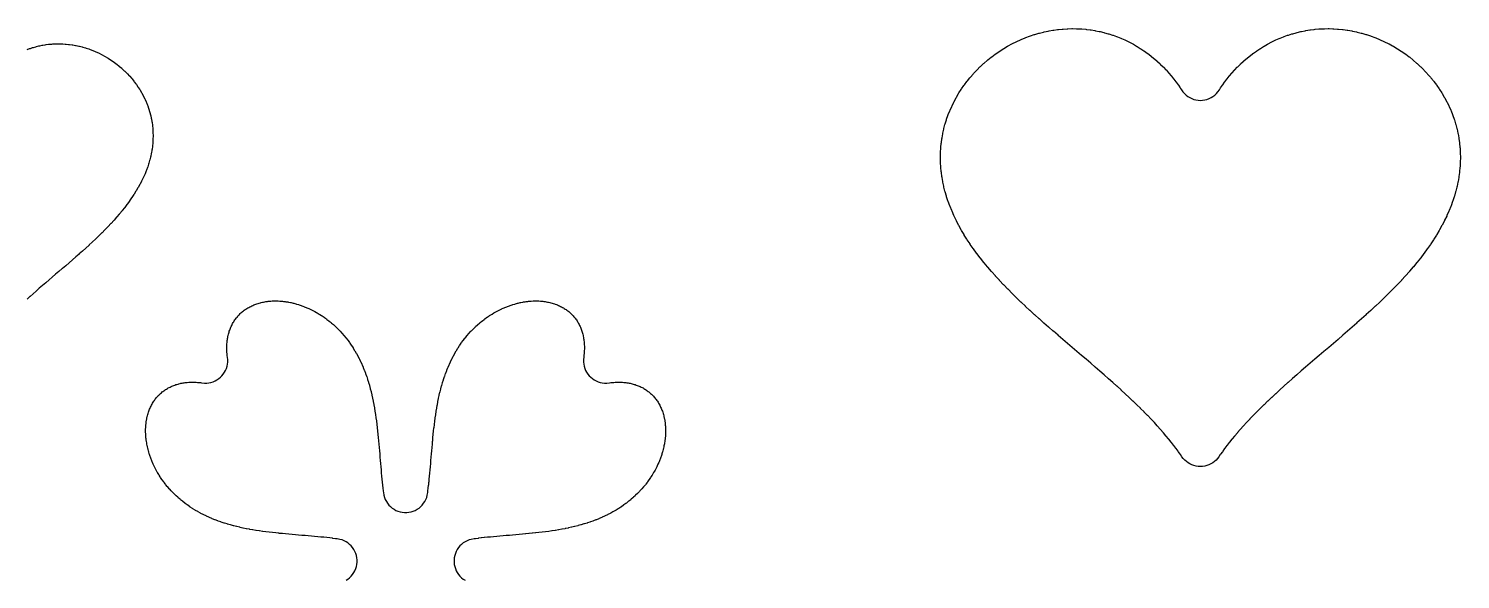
# Model space of a CAD drawing. Header units: metres. Extents: x 10 to 1210, y 10 to 2773.
# Drawn here: x 807.5 to 1193, y 2606.1 to 2754.3 of the extents above; entities that cross this region are included whole.
import ezdxf

# ---------------------------------------------------------------- set-up
doc = ezdxf.new("R2010")
doc.units = ezdxf.units.M
doc.layers.add('DIS_KENAR_V91_Z3', color=1, linetype='Continuous')

msp = doc.modelspace()

# ---------------------------------------------------------------- linework, layer by layer
at = {"layer": 'DIS_KENAR_V91_Z3'}
msp.add_lwpolyline([(1063.76, 2692.52), (1063.68, 2692.62), (1062.82, 2693.75), (1062.75, 2693.85), (1061.92, 2694.98), (1061.84, 2695.09), (1061.05, 2696.22), (1060.97, 2696.34), (1060.22, 2697.47), (1060.14, 2697.6), (1059.43, 2698.73), (1059.35, 2698.86), (1058.69, 2699.99), (1058.6, 2700.14), (1057.98, 2701.27), (1057.9, 2701.42), (1057.31, 2702.54), (1057.23, 2702.7), (1056.69, 2703.83), (1056.62, 2703.99), (1056.12, 2705.12), (1056.04, 2705.29), (1055.59, 2706.41), (1055.52, 2706.59), (1055.11, 2707.71), (1055.04, 2707.9), (1054.68, 2709.01), (1054.61, 2709.21), (1054.29, 2710.32), (1054.23, 2710.52), (1053.95, 2711.63), (1053.9, 2711.84), (1053.67, 2712.94), (1053.63, 2713.16), (1053.43, 2714.25), (1053.4, 2714.47), (1053.25, 2715.56), (1053.22, 2715.79), (1053.12, 2716.87), (1053.1, 2717.1), (1053.03, 2718.18), (1053.02, 2718.42), (1053, 2719.49), (1053, 2719.72), (1053.02, 2720.79), (1053.03, 2721.03), (1053.1, 2722.09), (1053.12, 2722.33), (1053.22, 2723.38), (1053.25, 2723.62), (1053.4, 2724.66), (1053.44, 2724.9), (1053.62, 2725.94), (1053.67, 2726.17), (1053.9, 2727.2), (1053.96, 2727.43), (1054.23, 2728.46), (1054.3, 2728.68), (1054.61, 2729.7), (1054.68, 2729.92), (1055.04, 2730.92), (1055.12, 2731.14), (1055.51, 2732.13), (1055.6, 2732.35), (1056.03, 2733.32), (1056.13, 2733.53), (1056.6, 2734.5), (1056.71, 2734.7), (1057.22, 2735.65), (1057.33, 2735.85), (1057.88, 2736.78), (1058, 2736.97), (1058.58, 2737.89), (1058.71, 2738.08), (1059.33, 2738.97), (1059.46, 2739.15), (1060.12, 2740.03), (1060.25, 2740.2), (1060.94, 2741.06), (1061.08, 2741.23), (1061.81, 2742.06), (1061.95, 2742.22), (1062.71, 2743.03), (1062.86, 2743.18), (1063.65, 2743.96), (1063.8, 2744.11), (1064.62, 2744.87), (1064.78, 2745.01), (1065.62, 2745.73), (1065.78, 2745.87), (1066.65, 2746.57), (1066.82, 2746.7), (1067.71, 2747.36), (1067.89, 2747.48), (1068.8, 2748.12), (1068.98, 2748.23), (1069.92, 2748.83), (1070.1, 2748.94), (1071.05, 2749.51), (1071.24, 2749.61), (1072.21, 2750.14), (1072.4, 2750.24), (1073.39, 2750.73), (1073.58, 2750.82), (1074.58, 2751.28), (1074.78, 2751.36), (1075.8, 2751.78), (1076, 2751.86), (1077.02, 2752.24), (1077.22, 2752.31), (1078.26, 2752.65), (1078.46, 2752.72), (1079.5, 2753.02), (1079.72, 2753.08), (1080.76, 2753.34), (1080.97, 2753.39), (1082.02, 2753.61), (1082.24, 2753.65), (1083.29, 2753.84), (1083.5, 2753.87), (1084.56, 2754.01), (1084.78, 2754.04), (1085.82, 2754.15), (1086.05, 2754.16), (1087.09, 2754.23), (1087.31, 2754.24), (1088.36, 2754.27), (1088.58, 2754.27), (1089.61, 2754.26), (1089.84, 2754.25), (1090.87, 2754.2), (1091.09, 2754.18), (1092.11, 2754.1), (1092.33, 2754.07), (1093.35, 2753.95), (1093.57, 2753.92), (1094.57, 2753.75), (1094.79, 2753.71), (1095.78, 2753.52), (1095.99, 2753.47), (1096.97, 2753.24), (1097.18, 2753.18), (1098.15, 2752.91), (1098.36, 2752.85), (1099.3, 2752.55), (1099.51, 2752.48), (1100.44, 2752.15), (1100.65, 2752.07), (1101.56, 2751.7), (1101.76, 2751.62), (1102.66, 2751.23), (1102.85, 2751.14), (1103.73, 2750.71), (1103.92, 2750.62), (1104.78, 2750.16), (1104.96, 2750.06), (1105.8, 2749.58), (1105.98, 2749.48), (1106.8, 2748.97), (1106.97, 2748.86), (1107.77, 2748.33), (1107.93, 2748.21), (1108.71, 2747.66), (1108.86, 2747.54), (1109.62, 2746.97), (1109.77, 2746.85), (1110.5, 2746.25), (1110.64, 2746.13), (1111.35, 2745.51), (1111.48, 2745.39), (1112.16, 2744.76), (1112.3, 2744.63), (1112.95, 2743.99), (1113.08, 2743.86), (1113.71, 2743.2), (1113.83, 2743.08), (1114.43, 2742.41), (1114.54, 2742.28), (1115.12, 2741.6), (1115.23, 2741.47), (1115.78, 2740.79), (1115.88, 2740.66), (1116.4, 2739.97), (1116.5, 2739.84), (1116.99, 2739.15), (1117.08, 2739.02), (1117.55, 2738.33), (1117.64, 2738.2), (1117.87, 2737.84), (1118.31, 2737.23), (1118.7, 2736.78), (1119.14, 2736.37), (1119.62, 2736.01), (1120.13, 2735.7), (1120.67, 2735.44), (1121.23, 2735.23), (1121.81, 2735.09), (1122.4, 2735), (1123, 2734.97), (1123.6, 2735), (1124.19, 2735.09), (1124.77, 2735.23), (1125.33, 2735.44), (1125.87, 2735.7), (1126.38, 2736.01), (1126.86, 2736.37), (1127.3, 2736.78), (1127.69, 2737.23), (1128.13, 2737.84), (1128.36, 2738.2), (1128.45, 2738.33), (1128.92, 2739.02), (1129.01, 2739.15), (1129.5, 2739.84), (1129.6, 2739.97), (1130.12, 2740.66), (1130.22, 2740.79), (1130.77, 2741.47), (1130.88, 2741.6), (1131.46, 2742.28), (1131.57, 2742.41), (1132.17, 2743.08), (1132.29, 2743.2), (1132.92, 2743.86), (1133.05, 2743.99), (1133.7, 2744.63), (1133.84, 2744.76), (1134.52, 2745.39), (1134.65, 2745.51), (1135.36, 2746.13), (1135.5, 2746.25), (1136.23, 2746.85), (1136.38, 2746.97), (1137.14, 2747.54), (1137.29, 2747.66), (1138.07, 2748.21), (1138.23, 2748.33), (1139.03, 2748.86), (1139.2, 2748.97), (1140.02, 2749.48), (1140.2, 2749.58), (1141.04, 2750.06), (1141.22, 2750.16), (1142.08, 2750.62), (1142.27, 2750.71), (1143.15, 2751.14), (1143.34, 2751.23), (1144.24, 2751.62), (1144.44, 2751.7), (1145.35, 2752.07), (1145.56, 2752.15), (1146.49, 2752.48), (1146.7, 2752.55), (1147.64, 2752.85), (1147.85, 2752.91), (1148.82, 2753.18), (1149.03, 2753.24), (1150.01, 2753.47), (1150.22, 2753.52), (1151.21, 2753.71), (1151.43, 2753.75), (1152.43, 2753.92), (1152.65, 2753.95), (1153.67, 2754.07), (1153.89, 2754.1), (1154.91, 2754.18), (1155.13, 2754.2), (1156.16, 2754.25), (1156.39, 2754.26), (1157.42, 2754.27), (1157.64, 2754.27), (1158.69, 2754.24), (1158.91, 2754.23), (1159.95, 2754.16), (1160.18, 2754.15), (1161.23, 2754.04), (1161.44, 2754.01), (1162.5, 2753.87), (1162.71, 2753.84), (1163.76, 2753.65), (1163.98, 2753.61), (1165.03, 2753.39), (1165.24, 2753.34), (1166.28, 2753.08), (1166.5, 2753.02), (1167.54, 2752.72), (1167.74, 2752.65), (1168.78, 2752.31), (1168.98, 2752.24), (1170, 2751.86), (1170.2, 2751.78), (1171.22, 2751.36), (1171.42, 2751.28), (1172.42, 2750.82), (1172.61, 2750.73), (1173.6, 2750.24), (1173.79, 2750.14), (1174.76, 2749.61), (1174.95, 2749.51), (1175.9, 2748.94), (1176.08, 2748.83), (1177.02, 2748.23), (1177.2, 2748.12), (1178.11, 2747.48), (1178.29, 2747.36), (1179.18, 2746.7), (1179.35, 2746.57), (1180.22, 2745.87), (1180.38, 2745.73), (1181.22, 2745.01), (1181.38, 2744.87), (1182.2, 2744.11), (1182.35, 2743.96), (1183.14, 2743.18), (1183.29, 2743.03), (1184.05, 2742.22), (1184.19, 2742.06), (1184.92, 2741.23), (1185.06, 2741.06), (1185.75, 2740.2), (1185.88, 2740.03), (1186.54, 2739.15), (1186.67, 2738.97), (1187.29, 2738.08), (1187.42, 2737.89), (1188, 2736.97), (1188.12, 2736.78), (1188.67, 2735.85), (1188.78, 2735.65), (1189.29, 2734.7), (1189.4, 2734.5), (1189.87, 2733.53), (1189.97, 2733.32), (1190.4, 2732.35), (1190.49, 2732.13), (1190.88, 2731.14), (1190.96, 2730.92), (1191.32, 2729.92), (1191.39, 2729.7), (1191.7, 2728.68), (1191.77, 2728.46), (1192.04, 2727.43), (1192.1, 2727.2), (1192.33, 2726.17), (1192.38, 2725.94), (1192.56, 2724.9), (1192.6, 2724.66), (1192.75, 2723.62), (1192.78, 2723.38), (1192.88, 2722.33), (1192.9, 2722.09), (1192.97, 2721.03), (1192.98, 2720.79), (1193, 2719.72), (1193, 2719.49), (1192.98, 2718.42), (1192.97, 2718.18), (1192.9, 2717.1), (1192.88, 2716.87), (1192.78, 2715.79), (1192.75, 2715.56), (1192.6, 2714.47), (1192.57, 2714.25), (1192.37, 2713.16), (1192.33, 2712.94), (1192.1, 2711.84), (1192.05, 2711.63), (1191.77, 2710.52), (1191.71, 2710.32), (1191.39, 2709.21), (1191.32, 2709.01), (1190.96, 2707.9), (1190.89, 2707.71), (1190.48, 2706.59), (1190.41, 2706.41), (1189.96, 2705.29), (1189.88, 2705.12), (1189.38, 2703.99), (1189.31, 2703.83), (1188.77, 2702.7), (1188.69, 2702.54), (1188.1, 2701.42), (1188.02, 2701.27), (1187.4, 2700.14), (1187.31, 2699.99), (1186.65, 2698.86), (1186.57, 2698.73), (1185.86, 2697.6), (1185.78, 2697.47), (1185.03, 2696.34), (1184.95, 2696.22), (1184.16, 2695.09), (1184.08, 2694.98), (1183.25, 2693.85), (1183.18, 2693.75), (1182.31, 2692.61), (1182.24, 2692.52), (1181.37, 2691.43), (1181.3, 2691.34), (1180.37, 2690.21), (1180.3, 2690.13), (1179.33, 2689), (1179.26, 2688.92), (1178.26, 2687.79), (1178.2, 2687.72), (1177.17, 2686.6), (1177.11, 2686.53), (1176.05, 2685.41), (1175.99, 2685.35), (1174.91, 2684.23), (1174.85, 2684.18), (1173.74, 2683.06), (1173.69, 2683.01), (1172.56, 2681.9), (1172.51, 2681.85), (1171.36, 2680.74), (1171.32, 2680.7), (1170.14, 2679.59), (1170.1, 2679.56), (1168.91, 2678.45), (1168.88, 2678.42), (1167.67, 2677.32), (1167.64, 2677.29), (1166.42, 2676.19), (1166.39, 2676.17), (1165.16, 2675.07), (1165.13, 2675.05), (1163.89, 2673.96), (1163.87, 2673.94), (1162.62, 2672.85), (1162.6, 2672.84), (1161.35, 2671.75), (1161.33, 2671.74), (1160.08, 2670.66), (1160.07, 2670.65), (1158.8, 2669.57), (1158.8, 2669.57), (1157.54, 2668.49), (1156.27, 2667.42), (1155.02, 2666.35), (1153.78, 2665.3), (1152.55, 2664.24), (1151.34, 2663.2), (1150.13, 2662.16), (1148.94, 2661.12), (1147.77, 2660.1), (1146.61, 2659.07), (1146.57, 2659.04), (1145.47, 2658.05), (1145.43, 2658.02), (1144.36, 2657.04), (1144.32, 2657), (1143.27, 2656.04), (1143.22, 2656), (1142.2, 2655.05), (1142.15, 2655), (1141.16, 2654.06), (1141.1, 2654.01), (1140.14, 2653.08), (1140.08, 2653.03), (1139.15, 2652.11), (1139.09, 2652.05), (1138.18, 2651.15), (1138.12, 2651.09), (1137.25, 2650.2), (1137.18, 2650.13), (1136.34, 2649.26), (1136.27, 2649.19), (1135.47, 2648.33), (1135.4, 2648.25), (1134.62, 2647.41), (1134.55, 2647.33), (1133.81, 2646.51), (1133.73, 2646.42), (1133.02, 2645.61), (1132.95, 2645.52), (1132.27, 2644.73), (1132.19, 2644.63), (1131.55, 2643.86), (1131.47, 2643.76), (1130.87, 2643.01), (1130.79, 2642.9), (1130.21, 2642.17), (1130.13, 2642.06), (1129.59, 2641.35), (1129.51, 2641.24), (1129, 2640.54), (1128.92, 2640.43), (1128.45, 2639.76), (1128.36, 2639.63), (1127.96, 2639.04), (1127.61, 2638.58), (1127.21, 2638.15), (1126.78, 2637.76), (1126.31, 2637.41), (1125.81, 2637.12), (1125.28, 2636.87), (1124.73, 2636.67), (1124.16, 2636.53), (1123.58, 2636.45), (1123, 2636.42), (1122.42, 2636.45), (1121.84, 2636.53), (1121.27, 2636.67), (1120.72, 2636.87), (1120.19, 2637.12), (1119.69, 2637.41), (1119.22, 2637.76), (1118.79, 2638.15), (1118.39, 2638.58), (1118.04, 2639.04), (1117.64, 2639.63), (1117.55, 2639.76), (1117.08, 2640.43), (1117, 2640.54), (1116.49, 2641.24), (1116.41, 2641.35), (1115.87, 2642.06), (1115.79, 2642.17), (1115.21, 2642.9), (1115.13, 2643.01), (1114.53, 2643.76), (1114.45, 2643.86), (1113.81, 2644.63), (1113.73, 2644.73), (1113.05, 2645.52), (1112.98, 2645.61), (1112.27, 2646.42), (1112.19, 2646.51), (1111.45, 2647.33), (1111.38, 2647.41), (1110.6, 2648.25), (1110.53, 2648.33), (1109.73, 2649.19), (1109.66, 2649.26), (1108.82, 2650.13), (1108.75, 2650.2), (1107.88, 2651.09), (1107.82, 2651.15), (1106.91, 2652.05), (1106.85, 2652.11), (1105.92, 2653.03), (1105.86, 2653.08), (1104.9, 2654.01), (1104.84, 2654.06), (1103.85, 2655), (1103.8, 2655.05), (1102.78, 2656), (1102.73, 2656.04), (1101.68, 2657), (1101.64, 2657.04), (1100.57, 2658.02), (1100.53, 2658.05), (1099.43, 2659.04), (1099.39, 2659.07), (1098.27, 2660.06), (1097.09, 2661.09), (1095.9, 2662.13), (1094.69, 2663.18), (1093.47, 2664.23), (1092.23, 2665.29), (1090.98, 2666.35), (1089.73, 2667.42), (1088.47, 2668.49), (1087.21, 2669.56), (1087.2, 2669.57), (1085.94, 2670.64), (1085.93, 2670.65), (1084.68, 2671.73), (1084.66, 2671.74), (1083.41, 2672.83), (1083.4, 2672.84), (1082.15, 2673.93), (1082.13, 2673.94), (1080.89, 2675.03), (1080.87, 2675.05), (1079.64, 2676.14), (1079.61, 2676.17), (1078.39, 2677.26), (1078.36, 2677.29), (1077.16, 2678.39), (1077.12, 2678.42), (1075.93, 2679.52), (1075.89, 2679.56), (1074.72, 2680.66), (1074.68, 2680.7), (1073.53, 2681.81), (1073.48, 2681.85), (1072.35, 2682.96), (1072.3, 2683.01), (1071.2, 2684.13), (1071.14, 2684.18), (1070.06, 2685.29), (1070, 2685.35), (1068.95, 2686.47), (1068.89, 2686.54), (1067.86, 2687.66), (1067.8, 2687.73), (1066.8, 2688.85), (1066.73, 2688.93), (1065.77, 2690.05), (1065.7, 2690.13), (1064.77, 2691.26), (1064.69, 2691.35), (1063.76, 2692.52)], close=True, dxfattribs=at)
for points in [[(807.14, 2748.69), (807.75, 2748.9), (807.96, 2748.97), (808.57, 2749.17), (808.78, 2749.23), (809.41, 2749.41), (809.62, 2749.46), (810.26, 2749.61), (810.48, 2749.66), (811.12, 2749.79), (811.34, 2749.83), (811.99, 2749.94), (812.21, 2749.97), (812.87, 2750.05), (813.1, 2750.07), (813.76, 2750.13), (813.98, 2750.14), (814.66, 2750.18), (814.88, 2750.18), (815.56, 2750.19), (815.78, 2750.19), (816.46, 2750.17), (816.68, 2750.16), (817.36, 2750.12), (817.59, 2750.1), (818.27, 2750.03), (818.49, 2750.01), (819.18, 2749.91), (819.4, 2749.88), (820.09, 2749.76), (820.3, 2749.72), (820.99, 2749.57), (821.2, 2749.52), (821.89, 2749.35), (822.1, 2749.29), (822.78, 2749.09), (822.99, 2749.03), (823.67, 2748.8), (823.87, 2748.73), (824.55, 2748.48), (824.75, 2748.4), (825.41, 2748.13), (825.61, 2748.04), (826.27, 2747.74), (826.46, 2747.65), (827.12, 2747.33), (827.3, 2747.23), (827.95, 2746.88), (828.13, 2746.77), (828.76, 2746.4), (828.94, 2746.29), (829.56, 2745.9), (829.74, 2745.78), (830.34, 2745.36), (830.51, 2745.24), (831.1, 2744.8), (831.27, 2744.67), (831.84, 2744.21), (832.01, 2744.08), (832.56, 2743.6), (832.72, 2743.45), (833.26, 2742.96), (833.42, 2742.81), (833.94, 2742.29), (834.09, 2742.14), (834.58, 2741.61), (834.73, 2741.45), (835.21, 2740.9), (835.35, 2740.73), (835.8, 2740.17), (835.94, 2740), (836.37, 2739.42), (836.5, 2739.24), (836.91, 2738.65), (837.03, 2738.47), (837.41, 2737.87), (837.53, 2737.67), (837.89, 2737.06), (838, 2736.87), (838.34, 2736.24), (838.44, 2736.04), (838.75, 2735.41), (838.85, 2735.2), (839.13, 2734.56), (839.22, 2734.35), (839.48, 2733.7), (839.56, 2733.48), (839.79, 2732.83), (839.86, 2732.61), (840.06, 2731.95), (840.13, 2731.72), (840.31, 2731.06), (840.36, 2730.83), (840.51, 2730.16), (840.56, 2729.92), (840.68, 2729.25), (840.72, 2729.01), (840.82, 2728.33), (840.85, 2728.09), (840.91, 2727.41), (840.93, 2727.17), (840.97, 2726.48), (840.98, 2726.24), (841, 2725.55), (841, 2725.31), (840.98, 2724.62), (840.97, 2724.38), (840.93, 2723.68), (840.91, 2723.45), (840.84, 2722.74), (840.82, 2722.51), (840.72, 2721.8), (840.68, 2721.57), (840.56, 2720.86), (840.52, 2720.64), (840.36, 2719.92), (840.31, 2719.7), (840.13, 2718.98), (840.07, 2718.77), (839.86, 2718.04), (839.79, 2717.84), (839.55, 2717.1), (839.48, 2716.91), (839.21, 2716.16), (839.14, 2715.98), (838.84, 2715.23), (838.76, 2715.06), (838.43, 2714.31), (838.35, 2714.14), (837.99, 2713.38), (837.91, 2713.22), (837.51, 2712.46), (837.43, 2712.31), (837.01, 2711.55), (836.93, 2711.4), (836.47, 2710.64), (836.39, 2710.5), (835.91, 2709.73), (835.83, 2709.61), (835.32, 2708.83), (835.24, 2708.71), (834.7, 2707.94), (834.62, 2707.83), (834.05, 2707.05), (833.97, 2706.95), (833.38, 2706.17), (833.3, 2706.07), (832.71, 2705.33), (832.65, 2705.25), (831.99, 2704.46), (831.92, 2704.37), (831.25, 2703.59), (831.19, 2703.51), (830.49, 2702.73), (830.43, 2702.66), (829.71, 2701.87), (829.65, 2701.81), (828.91, 2701.02), (828.85, 2700.96), (828.09, 2700.18), (828.04, 2700.13), (827.26, 2699.34), (827.21, 2699.29), (826.41, 2698.51), (826.37, 2698.47), (825.55, 2697.68), (825.51, 2697.64), (824.68, 2696.86), (824.65, 2696.83), (823.8, 2696.05), (823.77, 2696.01), (822.92, 2695.24), (822.88, 2695.21), (822.02, 2694.43), (821.99, 2694.41), (821.12, 2693.63), (821.1, 2693.61), (820.21, 2692.83), (820.19, 2692.82), (819.31, 2692.04), (819.29, 2692.03), (818.4, 2691.26), (818.38, 2691.25), (817.49, 2690.47), (817.48, 2690.47), (816.58, 2689.7), (816.57, 2689.69), (815.67, 2688.92), (814.77, 2688.16), (813.88, 2687.4), (812.99, 2686.64), (812.11, 2685.89), (811.24, 2685.14), (810.38, 2684.4), (809.54, 2683.66), (808.7, 2682.93), (807.87, 2682.2), (807.83, 2682.16), (807.06, 2681.47)], [(892.97, 2605.82), (893.47, 2606.14), (893.93, 2606.51), (894.36, 2606.93), (894.74, 2607.39), (895.08, 2607.88), (895.36, 2608.4), (895.59, 2608.95), (895.77, 2609.52), (895.89, 2610.11), (895.95, 2610.7), (895.95, 2611.3), (895.89, 2611.89), (895.77, 2612.48), (895.59, 2613.05), (895.36, 2613.6), (895.08, 2614.12), (894.74, 2614.61), (894.36, 2615.07), (893.93, 2615.49), (893.47, 2615.86), (892.97, 2616.18), (892.44, 2616.46), (891.88, 2616.68), (891.31, 2616.84), (890.57, 2616.97), (890.21, 2617.02), (890.15, 2617.02), (889.42, 2617.11), (889.36, 2617.12), (888.62, 2617.2), (888.57, 2617.21), (887.81, 2617.29), (887.77, 2617.3), (887, 2617.38), (886.17, 2617.46), (885.34, 2617.54), (884.5, 2617.61), (883.65, 2617.69), (882.79, 2617.76), (881.93, 2617.83), (881.06, 2617.91), (880.19, 2617.98), (879.32, 2618.05), (879.32, 2618.05), (878.45, 2618.13), (878.44, 2618.13), (877.58, 2618.2), (877.56, 2618.21), (876.7, 2618.28), (876.68, 2618.29), (875.82, 2618.37), (875.79, 2618.37), (874.94, 2618.45), (874.9, 2618.46), (874.05, 2618.55), (874.02, 2618.55), (873.17, 2618.64), (873.13, 2618.65), (872.29, 2618.75), (872.24, 2618.75), (871.4, 2618.86), (871.35, 2618.86), (870.52, 2618.98), (870.47, 2618.98), (869.64, 2619.1), (869.58, 2619.11), (868.77, 2619.24), (868.7, 2619.25), (867.89, 2619.38), (867.82, 2619.39), (867.02, 2619.53), (866.95, 2619.55), (866.15, 2619.7), (866.07, 2619.71), (865.29, 2619.87), (865.21, 2619.89), (864.43, 2620.06), (864.34, 2620.08), (863.58, 2620.26), (863.49, 2620.28), (862.73, 2620.47), (862.64, 2620.5), (861.89, 2620.7), (861.79, 2620.73), (861.06, 2620.94), (860.95, 2620.97), (860.23, 2621.2), (860.12, 2621.23), (859.37, 2621.48), (859.25, 2621.52), (858.55, 2621.77), (858.44, 2621.81), (857.75, 2622.07), (857.63, 2622.12), (856.96, 2622.39), (856.84, 2622.44), (856.18, 2622.72), (856.05, 2622.78), (855.41, 2623.07), (855.28, 2623.13), (854.65, 2623.44), (854.52, 2623.51), (853.9, 2623.83), (853.77, 2623.9), (853.16, 2624.23), (853.03, 2624.3), (852.44, 2624.64), (852.31, 2624.72), (851.73, 2625.08), (851.6, 2625.16), (851.03, 2625.53), (850.9, 2625.62), (850.35, 2626), (850.22, 2626.09), (849.69, 2626.48), (849.55, 2626.58), (849.03, 2626.99), (848.9, 2627.09), (848.4, 2627.5), (848.27, 2627.61), (847.78, 2628.04), (847.65, 2628.15), (847.18, 2628.59), (847.06, 2628.7), (846.6, 2629.15), (846.47, 2629.27), (846.03, 2629.73), (845.91, 2629.85), (845.48, 2630.32), (845.37, 2630.45), (844.96, 2630.93), (844.84, 2631.06), (844.45, 2631.54), (844.34, 2631.68), (843.96, 2632.18), (843.86, 2632.32), (843.49, 2632.82), (843.39, 2632.96), (843.05, 2633.47), (842.95, 2633.62), (842.62, 2634.13), (842.53, 2634.29), (842.22, 2634.8), (842.13, 2634.96), (841.84, 2635.48), (841.75, 2635.64), (841.48, 2636.17), (841.4, 2636.34), (841.15, 2636.87), (841.07, 2637.03), (840.83, 2637.56), (840.76, 2637.73), (840.55, 2638.27), (840.48, 2638.44), (840.28, 2638.97), (840.22, 2639.15), (840.04, 2639.68), (839.98, 2639.87), (839.83, 2640.39), (839.77, 2640.58), (839.64, 2641.1), (839.59, 2641.29), (839.47, 2641.81), (839.43, 2642.01), (839.33, 2642.52), (839.29, 2642.72), (839.21, 2643.22), (839.18, 2643.43), (839.12, 2643.92), (839.1, 2644.13), (839.06, 2644.62), (839.04, 2644.83), (839.02, 2645.31), (839.01, 2645.53), (839, 2645.99), (839, 2646.21), (839.01, 2646.66), (839.02, 2646.89), (839.05, 2647.32), (839.07, 2647.56), (839.11, 2647.98), (839.14, 2648.22), (839.19, 2648.62), (839.23, 2648.86), (839.3, 2649.25), (839.35, 2649.49), (839.43, 2649.86), (839.5, 2650.11), (839.59, 2650.46), (839.67, 2650.72), (839.77, 2651.05), (839.86, 2651.31), (839.98, 2651.62), (840.08, 2651.88), (840.21, 2652.17), (840.33, 2652.43), (840.46, 2652.71), (840.59, 2652.97), (840.73, 2653.23), (840.88, 2653.48), (841.03, 2653.73), (841.19, 2653.98), (841.35, 2654.21), (841.52, 2654.45), (841.68, 2654.67), (841.87, 2654.91), (842.04, 2655.11), (842.25, 2655.34), (842.42, 2655.53), (842.64, 2655.75), (842.82, 2655.92), (843.05, 2656.13), (843.24, 2656.3), (843.48, 2656.5), (843.67, 2656.65), (843.92, 2656.84), (844.13, 2656.98), (844.38, 2657.15), (844.6, 2657.29), (844.85, 2657.44), (845.08, 2657.57), (845.34, 2657.71), (845.58, 2657.83), (845.85, 2657.96), (846.1, 2658.07), (846.36, 2658.18), (846.63, 2658.28), (846.89, 2658.37), (847.17, 2658.47), (847.42, 2658.55), (847.72, 2658.63), (847.97, 2658.7), (848.28, 2658.77), (848.52, 2658.83), (848.84, 2658.89), (849.09, 2658.93), (849.42, 2658.98), (849.66, 2659.01), (850, 2659.05), (850.23, 2659.08), (850.59, 2659.1), (850.81, 2659.11), (851.18, 2659.13), (851.39, 2659.13), (851.78, 2659.14), (851.98, 2659.13), (852.37, 2659.12), (852.57, 2659.11), (852.97, 2659.09), (853.15, 2659.07), (853.56, 2659.03), (853.74, 2659.01), (854.06, 2658.97), (854.87, 2658.9), (855.45, 2658.9), (856.03, 2658.96), (856.6, 2659.08), (857.15, 2659.25), (857.69, 2659.48), (858.21, 2659.75), (858.69, 2660.08), (859.14, 2660.45), (859.55, 2660.86), (859.92, 2661.31), (860.25, 2661.79), (860.52, 2662.31), (860.75, 2662.85), (860.92, 2663.4), (861.04, 2663.97), (861.1, 2664.55), (861.1, 2665.14), (861.03, 2665.89), (860.99, 2666.26), (860.97, 2666.44), (860.93, 2666.85), (860.91, 2667.03), (860.89, 2667.43), (860.88, 2667.63), (860.87, 2668.02), (860.86, 2668.22), (860.87, 2668.61), (860.87, 2668.82), (860.89, 2669.19), (860.9, 2669.41), (860.92, 2669.77), (860.95, 2670), (860.99, 2670.34), (861.02, 2670.58), (861.07, 2670.91), (861.11, 2671.16), (861.17, 2671.48), (861.23, 2671.72), (861.3, 2672.03), (861.37, 2672.28), (861.45, 2672.58), (861.53, 2672.83), (861.63, 2673.11), (861.72, 2673.37), (861.82, 2673.64), (861.93, 2673.9), (862.04, 2674.15), (862.17, 2674.42), (862.29, 2674.66), (862.43, 2674.92), (862.56, 2675.15), (862.71, 2675.4), (862.85, 2675.62), (863.02, 2675.87), (863.16, 2676.08), (863.35, 2676.33), (863.5, 2676.52), (863.7, 2676.76), (863.87, 2676.95), (864.08, 2677.18), (864.25, 2677.36), (864.47, 2677.58), (864.66, 2677.75), (864.89, 2677.96), (865.09, 2678.13), (865.33, 2678.32), (865.55, 2678.48), (865.79, 2678.65), (866.02, 2678.81), (866.27, 2678.97), (866.52, 2679.12), (866.77, 2679.27), (867.03, 2679.41), (867.29, 2679.54), (867.57, 2679.67), (867.83, 2679.79), (868.12, 2679.92), (868.38, 2680.02), (868.69, 2680.14), (868.95, 2680.23), (869.28, 2680.33), (869.54, 2680.41), (869.89, 2680.5), (870.14, 2680.57), (870.51, 2680.65), (870.75, 2680.7), (871.14, 2680.77), (871.38, 2680.81), (871.78, 2680.86), (872.02, 2680.89), (872.44, 2680.93), (872.68, 2680.95), (873.11, 2680.98), (873.34, 2680.99), (873.79, 2681), (874.01, 2681), (874.47, 2680.99), (874.69, 2680.98), (875.17, 2680.96), (875.38, 2680.94), (875.87, 2680.9), (876.08, 2680.88), (876.57, 2680.82), (876.78, 2680.79), (877.28, 2680.71), (877.48, 2680.67), (877.99, 2680.57), (878.19, 2680.53), (878.71, 2680.41), (878.9, 2680.36), (879.42, 2680.23), (879.61, 2680.17), (880.13, 2680.02), (880.32, 2679.96), (880.85, 2679.78), (881.03, 2679.72), (881.56, 2679.52), (881.73, 2679.45), (882.27, 2679.24), (882.44, 2679.17), (882.97, 2678.93), (883.13, 2678.85), (883.66, 2678.6), (883.83, 2678.52), (884.36, 2678.25), (884.52, 2678.16), (885.04, 2677.87), (885.2, 2677.78), (885.71, 2677.47), (885.87, 2677.38), (886.38, 2677.05), (886.53, 2676.95), (887.04, 2676.61), (887.18, 2676.51), (887.68, 2676.14), (887.82, 2676.04), (888.32, 2675.66), (888.46, 2675.55), (888.94, 2675.16), (889.07, 2675.04), (889.55, 2674.63), (889.68, 2674.52), (890.15, 2674.09), (890.27, 2673.97), (890.73, 2673.53), (890.85, 2673.4), (891.3, 2672.94), (891.41, 2672.82), (891.85, 2672.35), (891.96, 2672.22), (892.39, 2671.73), (892.5, 2671.6), (892.91, 2671.1), (893.01, 2670.97), (893.42, 2670.45), (893.52, 2670.31), (893.91, 2669.78), (894, 2669.65), (894.38, 2669.1), (894.47, 2668.97), (894.84, 2668.4), (894.92, 2668.27), (895.28, 2667.69), (895.36, 2667.56), (895.7, 2666.97), (895.77, 2666.84), (896.1, 2666.23), (896.17, 2666.1), (896.49, 2665.48), (896.56, 2665.35), (896.87, 2664.72), (896.93, 2664.59), (897.22, 2663.95), (897.28, 2663.82), (897.56, 2663.16), (897.61, 2663.04), (897.88, 2662.37), (897.93, 2662.25), (898.19, 2661.56), (898.23, 2661.45), (898.48, 2660.75), (898.52, 2660.64), (898.74, 2659.97), (898.77, 2659.87), (899, 2659.14), (899.03, 2659.03), (899.24, 2658.3), (899.27, 2658.2), (899.48, 2657.45), (899.5, 2657.35), (899.69, 2656.6), (899.72, 2656.5), (899.9, 2655.74), (899.92, 2655.65), (900.09, 2654.87), (900.11, 2654.79), (900.27, 2654), (900.29, 2653.92), (900.44, 2653.12), (900.45, 2653.05), (900.6, 2652.24), (900.61, 2652.17), (900.74, 2651.36), (900.75, 2651.29), (900.88, 2650.47), (900.89, 2650.41), (901.01, 2649.58), (901.02, 2649.53), (901.13, 2648.69), (901.14, 2648.64), (901.24, 2647.8), (901.25, 2647.76), (901.35, 2646.91), (901.35, 2646.87), (901.45, 2646.02), (901.45, 2645.98), (901.54, 2645.13), (901.54, 2645.09), (901.63, 2644.24), (901.63, 2644.21), (901.71, 2643.35), (901.71, 2643.32), (901.79, 2642.46), (901.79, 2642.44), (901.87, 2641.57), (901.87, 2641.56), (901.95, 2640.69), (901.95, 2640.68), (902.02, 2639.82), (902.09, 2638.94), (902.17, 2638.08), (902.24, 2637.23), (902.31, 2636.38), (902.38, 2635.54), (902.46, 2634.7), (902.54, 2633.87), (902.62, 2633.05), (902.7, 2632.23), (902.71, 2632.19), (902.79, 2631.43), (902.8, 2631.38), (902.88, 2630.64), (902.89, 2630.58), (902.98, 2629.85), (902.98, 2629.79), (903.03, 2629.43), (903.16, 2628.69), (903.32, 2628.12), (903.54, 2627.56), (903.82, 2627.03), (904.14, 2626.53), (904.51, 2626.07), (904.93, 2625.64), (905.39, 2625.26), (905.88, 2624.92), (906.4, 2624.64), (906.95, 2624.41), (907.52, 2624.23), (908.11, 2624.11), (908.7, 2624.05), (909.3, 2624.05), (909.89, 2624.11), (910.48, 2624.23), (911.05, 2624.41), (911.6, 2624.64), (912.12, 2624.92), (912.61, 2625.26), (913.07, 2625.64), (913.49, 2626.07), (913.86, 2626.53), (914.18, 2627.03), (914.46, 2627.56), (914.68, 2628.12), (914.84, 2628.69), (914.97, 2629.43), (915.02, 2629.79), (915.02, 2629.85), (915.11, 2630.58), (915.12, 2630.64), (915.2, 2631.38), (915.21, 2631.43), (915.29, 2632.19), (915.3, 2632.23), (915.38, 2633), (915.46, 2633.83), (915.54, 2634.66), (915.61, 2635.5), (915.69, 2636.35), (915.76, 2637.21), (915.83, 2638.07), (915.91, 2638.94), (915.98, 2639.81), (916.05, 2640.68), (916.05, 2640.68), (916.13, 2641.55), (916.13, 2641.56), (916.2, 2642.42), (916.21, 2642.44), (916.28, 2643.3), (916.29, 2643.32), (916.37, 2644.18), (916.37, 2644.21), (916.45, 2645.06), (916.46, 2645.1), (916.55, 2645.95), (916.55, 2645.98), (916.64, 2646.83), (916.65, 2646.87), (916.75, 2647.71), (916.75, 2647.76), (916.86, 2648.6), (916.86, 2648.65), (916.98, 2649.48), (916.98, 2649.53), (917.1, 2650.36), (917.11, 2650.42), (917.24, 2651.23), (917.25, 2651.3), (917.38, 2652.11), (917.39, 2652.18), (917.53, 2652.98), (917.55, 2653.05), (917.7, 2653.85), (917.71, 2653.93), (917.87, 2654.71), (917.89, 2654.79), (918.06, 2655.57), (918.08, 2655.66), (918.26, 2656.42), (918.28, 2656.51), (918.47, 2657.27), (918.5, 2657.36), (918.7, 2658.11), (918.73, 2658.21), (918.94, 2658.94), (918.97, 2659.05), (919.2, 2659.77), (919.23, 2659.88), (919.48, 2660.63), (919.52, 2660.75), (919.77, 2661.45), (919.81, 2661.56), (920.07, 2662.25), (920.12, 2662.37), (920.39, 2663.04), (920.44, 2663.16), (920.72, 2663.82), (920.78, 2663.95), (921.07, 2664.59), (921.13, 2664.72), (921.44, 2665.35), (921.51, 2665.48), (921.83, 2666.1), (921.9, 2666.23), (922.23, 2666.84), (922.3, 2666.97), (922.64, 2667.56), (922.72, 2667.69), (923.08, 2668.27), (923.16, 2668.4), (923.53, 2668.97), (923.62, 2669.1), (924, 2669.65), (924.09, 2669.78), (924.48, 2670.31), (924.58, 2670.45), (924.99, 2670.97), (925.09, 2671.1), (925.5, 2671.6), (925.61, 2671.73), (926.04, 2672.22), (926.15, 2672.35), (926.59, 2672.82), (926.7, 2672.94), (927.15, 2673.4), (927.27, 2673.53), (927.73, 2673.97), (927.85, 2674.09), (928.32, 2674.52), (928.45, 2674.63), (928.93, 2675.04), (929.06, 2675.16), (929.54, 2675.55), (929.68, 2675.66), (930.18, 2676.04), (930.32, 2676.14), (930.82, 2676.51), (930.96, 2676.61), (931.47, 2676.95), (931.62, 2677.05), (932.13, 2677.38), (932.29, 2677.47), (932.8, 2677.78), (932.96, 2677.87), (933.48, 2678.16), (933.64, 2678.25), (934.17, 2678.52), (934.34, 2678.6), (934.87, 2678.85), (935.03, 2678.93), (935.56, 2679.17), (935.73, 2679.24), (936.27, 2679.45), (936.44, 2679.52), (936.97, 2679.72), (937.15, 2679.78), (937.68, 2679.96), (937.87, 2680.02), (938.39, 2680.17), (938.58, 2680.23), (939.1, 2680.36), (939.29, 2680.41), (939.81, 2680.53), (940.01, 2680.57), (940.52, 2680.67), (940.72, 2680.71), (941.22, 2680.79), (941.43, 2680.82), (941.92, 2680.88), (942.13, 2680.9), (942.62, 2680.94), (942.83, 2680.96), (943.31, 2680.98), (943.53, 2680.99), (943.99, 2681), (944.21, 2681), (944.66, 2680.99), (944.89, 2680.98), (945.32, 2680.95), (945.56, 2680.93), (945.98, 2680.89), (946.22, 2680.86), (946.62, 2680.81), (946.86, 2680.77), (947.25, 2680.7), (947.49, 2680.65), (947.86, 2680.57), (948.11, 2680.5), (948.46, 2680.41), (948.72, 2680.33), (949.05, 2680.23), (949.31, 2680.14), (949.62, 2680.02), (949.88, 2679.92), (950.17, 2679.79), (950.43, 2679.67), (950.71, 2679.54), (950.97, 2679.41), (951.23, 2679.27), (951.48, 2679.12), (951.73, 2678.97), (951.98, 2678.81), (952.21, 2678.65), (952.45, 2678.48), (952.67, 2678.32), (952.91, 2678.13), (953.11, 2677.96), (953.34, 2677.75), (953.53, 2677.58), (953.75, 2677.36), (953.92, 2677.18), (954.13, 2676.95), (954.3, 2676.76), (954.5, 2676.52), (954.65, 2676.33), (954.84, 2676.08), (954.98, 2675.87), (955.15, 2675.62), (955.29, 2675.4), (955.44, 2675.15), (955.57, 2674.92), (955.71, 2674.66), (955.83, 2674.42), (955.96, 2674.15), (956.07, 2673.9), (956.18, 2673.64), (956.28, 2673.37), (956.37, 2673.11), (956.47, 2672.83), (956.55, 2672.58), (956.63, 2672.28), (956.7, 2672.03), (956.77, 2671.72), (956.83, 2671.48), (956.89, 2671.16), (956.93, 2670.91), (956.98, 2670.58), (957.01, 2670.34), (957.05, 2670), (957.08, 2669.77), (957.1, 2669.41), (957.11, 2669.19), (957.13, 2668.82), (957.13, 2668.61), (957.14, 2668.22), (957.13, 2668.02), (957.12, 2667.63), (957.11, 2667.43), (957.09, 2667.03), (957.07, 2666.85), (957.03, 2666.44), (957.01, 2666.26), (956.97, 2665.94), (956.9, 2665.13), (956.9, 2664.55), (956.96, 2663.97), (957.08, 2663.4), (957.25, 2662.85), (957.48, 2662.31), (957.75, 2661.79), (958.08, 2661.31), (958.45, 2660.86), (958.86, 2660.45), (959.31, 2660.08), (959.79, 2659.75), (960.31, 2659.48), (960.85, 2659.25), (961.4, 2659.08), (961.97, 2658.96), (962.55, 2658.9), (963.14, 2658.9), (963.89, 2658.97), (964.26, 2659.01), (964.44, 2659.03), (964.85, 2659.07), (965.03, 2659.09), (965.43, 2659.11), (965.63, 2659.12), (966.02, 2659.13), (966.22, 2659.14), (966.61, 2659.13), (966.82, 2659.13), (967.19, 2659.11), (967.41, 2659.1), (967.77, 2659.08), (968, 2659.05), (968.34, 2659.01), (968.58, 2658.98), (968.91, 2658.93), (969.16, 2658.89), (969.48, 2658.83), (969.72, 2658.77), (970.03, 2658.7), (970.28, 2658.63), (970.58, 2658.55), (970.83, 2658.47), (971.11, 2658.37), (971.37, 2658.28), (971.64, 2658.18), (971.9, 2658.07), (972.15, 2657.96), (972.42, 2657.83), (972.66, 2657.71), (972.92, 2657.57), (973.15, 2657.44), (973.4, 2657.29), (973.62, 2657.15), (973.87, 2656.98), (974.08, 2656.84), (974.33, 2656.65), (974.52, 2656.5), (974.76, 2656.3), (974.95, 2656.13), (975.18, 2655.92), (975.36, 2655.75), (975.58, 2655.53), (975.75, 2655.34), (975.96, 2655.11), (976.13, 2654.91), (976.32, 2654.67), (976.48, 2654.45), (976.65, 2654.21), (976.81, 2653.98), (976.97, 2653.73), (977.12, 2653.48), (977.27, 2653.23), (977.41, 2652.97), (977.54, 2652.71), (977.67, 2652.43), (977.79, 2652.17), (977.92, 2651.88), (978.02, 2651.62), (978.14, 2651.31), (978.23, 2651.05), (978.33, 2650.72), (978.41, 2650.46), (978.5, 2650.11), (978.57, 2649.86), (978.65, 2649.49), (978.7, 2649.25), (978.77, 2648.86), (978.81, 2648.62), (978.86, 2648.22), (978.89, 2647.98), (978.93, 2647.56), (978.95, 2647.32), (978.98, 2646.89), (978.99, 2646.66), (979, 2646.21), (979, 2645.99), (978.99, 2645.53), (978.98, 2645.31), (978.96, 2644.83), (978.94, 2644.62), (978.9, 2644.13), (978.88, 2643.92), (978.82, 2643.43), (978.79, 2643.22), (978.71, 2642.72), (978.67, 2642.52), (978.57, 2642.01), (978.53, 2641.81), (978.41, 2641.29), (978.36, 2641.1), (978.23, 2640.58), (978.17, 2640.39), (978.02, 2639.87), (977.96, 2639.68), (977.78, 2639.15), (977.72, 2638.97), (977.52, 2638.44), (977.45, 2638.27), (977.24, 2637.73), (977.17, 2637.56), (976.93, 2637.03), (976.85, 2636.87), (976.6, 2636.34), (976.52, 2636.17), (976.25, 2635.64), (976.16, 2635.48), (975.87, 2634.96), (975.78, 2634.8), (975.47, 2634.29), (975.38, 2634.13), (975.05, 2633.62), (974.95, 2633.47), (974.61, 2632.96), (974.51, 2632.82), (974.14, 2632.32), (974.04, 2632.18), (973.66, 2631.68), (973.55, 2631.54), (973.16, 2631.06), (973.04, 2630.93), (972.63, 2630.45), (972.52, 2630.32), (972.09, 2629.85), (971.97, 2629.73), (971.53, 2629.27), (971.4, 2629.15), (970.94, 2628.7), (970.82, 2628.59), (970.35, 2628.15), (970.22, 2628.04), (969.73, 2627.61), (969.6, 2627.5), (969.1, 2627.09), (968.97, 2626.99), (968.45, 2626.58), (968.31, 2626.48), (967.78, 2626.09), (967.65, 2626), (967.1, 2625.62), (966.97, 2625.53), (966.4, 2625.16), (966.27, 2625.08), (965.69, 2624.72), (965.56, 2624.64), (964.97, 2624.3), (964.84, 2624.23), (964.23, 2623.9), (964.1, 2623.83), (963.48, 2623.51), (963.35, 2623.44), (962.72, 2623.13), (962.59, 2623.07), (961.95, 2622.78), (961.82, 2622.72), (961.16, 2622.44), (961.04, 2622.39), (960.37, 2622.12), (960.25, 2622.07), (959.56, 2621.81), (959.45, 2621.77), (958.75, 2621.52), (958.64, 2621.48), (957.97, 2621.26), (957.87, 2621.23), (957.14, 2621), (957.03, 2620.97), (956.3, 2620.76), (956.2, 2620.73), (955.45, 2620.52), (955.35, 2620.5), (954.6, 2620.31), (954.5, 2620.28), (953.74, 2620.1), (953.65, 2620.08), (952.87, 2619.91), (952.79, 2619.89), (952, 2619.73), (951.92, 2619.71), (951.12, 2619.56), (951.05, 2619.55), (950.24, 2619.4), (950.17, 2619.39), (949.36, 2619.26), (949.29, 2619.25), (948.47, 2619.12), (948.41, 2619.11), (947.58, 2618.99), (947.53, 2618.98), (946.69, 2618.87), (946.64, 2618.86), (945.8, 2618.76), (945.76, 2618.75), (944.91, 2618.65), (944.87, 2618.65), (944.02, 2618.55), (943.98, 2618.55), (943.13, 2618.46), (943.09, 2618.46), (942.24, 2618.37), (942.21, 2618.37), (941.35, 2618.29), (941.32, 2618.29), (940.46, 2618.21), (940.44, 2618.21), (939.57, 2618.13), (939.56, 2618.13), (938.69, 2618.05), (938.68, 2618.05), (937.82, 2617.98), (936.94, 2617.91), (936.08, 2617.83), (935.23, 2617.76), (934.38, 2617.69), (933.54, 2617.62), (932.7, 2617.54), (931.87, 2617.46), (931.05, 2617.38), (930.23, 2617.3), (930.19, 2617.29), (929.43, 2617.21), (929.38, 2617.2), (928.64, 2617.12), (928.58, 2617.11), (927.85, 2617.02), (927.79, 2617.02), (927.43, 2616.97), (926.69, 2616.84), (926.12, 2616.68), (925.56, 2616.46), (925.03, 2616.18), (924.53, 2615.86), (924.07, 2615.49), (923.64, 2615.07), (923.26, 2614.61), (922.92, 2614.12), (922.64, 2613.6), (922.41, 2613.05), (922.23, 2612.48), (922.11, 2611.89), (922.05, 2611.3), (922.05, 2610.7), (922.11, 2610.11), (922.23, 2609.52), (922.41, 2608.95), (922.64, 2608.4), (922.92, 2607.88), (923.26, 2607.39), (923.64, 2606.93), (924.07, 2606.51), (924.53, 2606.14), (925.03, 2605.82)]]:
    msp.add_lwpolyline(points, dxfattribs=at)

doc.saveas('drawing.dxf')
